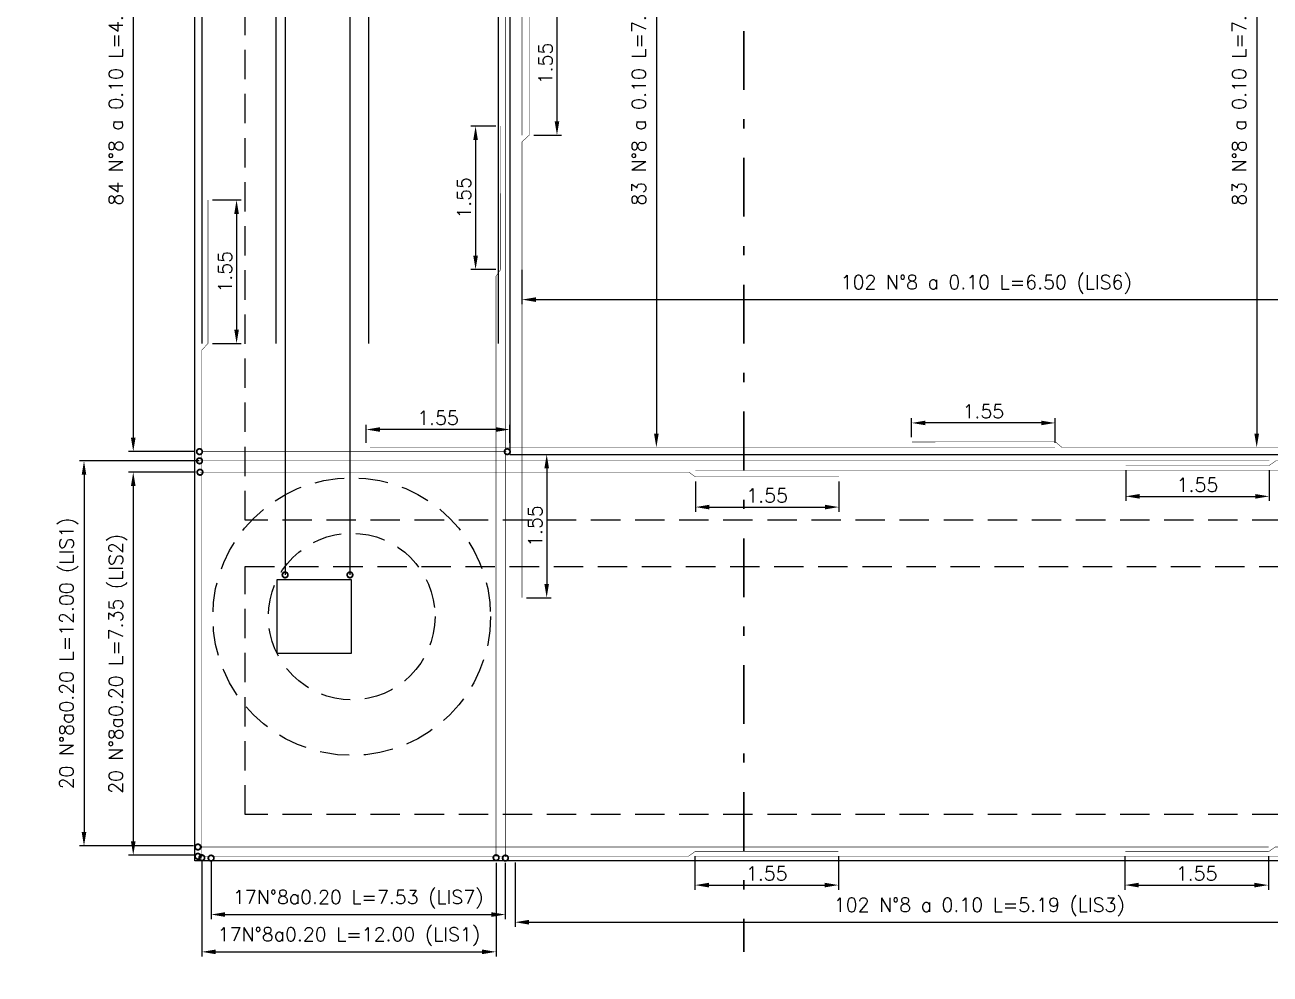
# Model space of a CAD drawing. Header units: metres. Extents: x 1080594 to 1081411, y 976871 to 977162.
# Drawn here: x 1080797.45 to 1080810.9, y 977029 to 977039.26 of the extents above; entities that cross this region are included whole.
import ezdxf

# ---------------------------------------------------------------- set-up
doc = ezdxf.new("R2010")
doc.units = ezdxf.units.M
doc.header["$LTSCALE"] = 25.4
doc.linetypes.add('DASHDOT', pattern=[1, 0.5, -0.25, 0, -0.25])
doc.linetypes.add('HIDDEN', pattern=[0.375, 0.25, -0.125])
for name, color, linetype in [('CONTRAPESO', 3, 'Continuous'), ('DIMCONTRAPESO', 1, 'Continuous'), ('PROY', 9, 'HIDDEN'), ('REF', 6, 'Continuous'), ('REF H', 6, 'Continuous')]:
    doc.layers.add(name, color=color, linetype=linetype)
doc.layers.add('COTA', color=1, linetype='Continuous', lineweight=30)
doc.layers.add('EJECONTRAPESO', color=41, linetype='DASHDOT', lineweight=30)
doc.styles.add('romans', font='romans.shx')
doc.dimstyles.new('Copy 75', dxfattribs={"dimtxt": 0.15, "dimasz": 0.15, "dimexe": 0.05, "dimexo": 0.05, "dimgap": 0.05, "dimtad": 1, "dimzin": 0, "dimdsep": 46, "dimtxsty": 'romans', "dimcen": 0.002, "dimclrd": 1, "dimclre": 1, "dimclrt": 3, "dimadec": 4, "dimazin": 0, "dimtfac": 1, "dimtofl": 0, "dimtmove": 1, "dimatfit": 3, "dimfxl": 1, "dimtolj": 1, "dimtzin": 0, "dimarcsym": 1})

# ---------------------------------------------------------------- blocks, each defined once
blk = doc.blocks.new('*D1121')
at = {"layer": 'Defpoints', "color": 0, "transparency": 16777216}
for p in [(1080804.69, 977030.328), (1080806.24, 977030.328), (1080806.24, 977029.966)]:
    blk.add_point(p, dxfattribs=at)
at = {"layer": 'DIMCONTRAPESO', "color": 1, "lineweight": -2, "transparency": 16777216}
for p, q in [((1080804.69, 977030.278), (1080804.69, 977029.916)), ((1080806.24, 977030.278), (1080806.24, 977029.916)), ((1080804.84, 977029.966), (1080806.09, 977029.966))]:
    blk.add_line(p, q, dxfattribs=at)
at = {"layer": 'DIMCONTRAPESO', "color": 1, "transparency": 16777216}
for points in [[(1080804.84, 977029.991), (1080804.84, 977029.941), (1080804.69, 977029.966)], [(1080806.09, 977029.991), (1080806.09, 977029.941), (1080806.24, 977029.966)]]:
    blk.add_solid(points, dxfattribs=at)
at = {"layer": 'DIMCONTRAPESO', "color": 3, "transparency": 16777216, "insert": (1080805.465, 977030.091), "char_height": 0.15, "attachment_point": 5, "style": 'romans'}
blk.add_mtext('\\A1;1.55', dxfattribs=at)
blk = doc.blocks.new('*D1047')
at = {"layer": 'Defpoints', "color": 0, "transparency": 16777216}
for p in [(1080809.334, 977030.328), (1080810.884, 977030.328), (1080810.884, 977029.966)]:
    blk.add_point(p, dxfattribs=at)
at = {"layer": 'DIMCONTRAPESO', "color": 1, "lineweight": -2, "transparency": 16777216}
for p, q in [((1080809.334, 977030.278), (1080809.334, 977029.916)), ((1080810.884, 977030.278), (1080810.884, 977029.916)), ((1080809.484, 977029.966), (1080810.734, 977029.966))]:
    blk.add_line(p, q, dxfattribs=at)
at = {"layer": 'DIMCONTRAPESO', "color": 1, "transparency": 16777216}
for points in [[(1080809.484, 977029.991), (1080809.484, 977029.941), (1080809.334, 977029.966)], [(1080810.734, 977029.991), (1080810.734, 977029.941), (1080810.884, 977029.966)]]:
    blk.add_solid(points, dxfattribs=at)
at = {"layer": 'DIMCONTRAPESO', "color": 3, "transparency": 16777216, "insert": (1080810.109, 977030.091), "char_height": 0.15, "attachment_point": 5, "style": 'romans'}
blk.add_mtext('\\A1;1.55', dxfattribs=at)
blk = doc.blocks.new('*D1050')
at = {"layer": 'Defpoints', "color": 0, "transparency": 16777216}
for p in [(1080802.747, 977030.259), (1080812.774, 977030.266), (1080812.774, 977029.565)]:
    blk.add_point(p, dxfattribs=at)
at = {"layer": 'DIMCONTRAPESO', "color": 1, "lineweight": -2, "transparency": 16777216}
for p, q in [((1080802.747, 977030.209), (1080802.747, 977029.515)), ((1080812.774, 977030.216), (1080812.774, 977029.515)), ((1080802.897, 977029.565), (1080812.624, 977029.565))]:
    blk.add_line(p, q, dxfattribs=at)
at = {"layer": 'DIMCONTRAPESO', "color": 1, "transparency": 16777216}
for points in [[(1080802.897, 977029.59), (1080802.897, 977029.54), (1080802.747, 977029.565)], [(1080812.624, 977029.59), (1080812.624, 977029.54), (1080812.774, 977029.565)]]:
    blk.add_solid(points, dxfattribs=at)
at = {"layer": 'DIMCONTRAPESO', "color": 3, "transparency": 16777216, "insert": (1080807.761, 977029.729), "char_height": 0.15, "attachment_point": 5, "style": 'romans'}
blk.add_mtext('\\A1;102 N°8 a 0.10 L=5.19 (LIS3) ', dxfattribs=at)
blk = doc.blocks.new('*D1051')
at = {"layer": 'Defpoints', "color": 0, "transparency": 16777216}
for p in [(1080802.821, 977036.66), (1080812.85, 977036.391), (1080812.85, 977036.29)]:
    blk.add_point(p, dxfattribs=at)
at = {"layer": 'DIMCONTRAPESO', "color": 1, "lineweight": -2, "transparency": 16777216}
for p, q in [((1080802.821, 977036.61), (1080802.821, 977036.24)), ((1080802.971, 977036.29), (1080812.7, 977036.29)), ((1080812.85, 977036.341), (1080812.85, 977036.24))]:
    blk.add_line(p, q, dxfattribs=at)
at = {"layer": 'DIMCONTRAPESO', "color": 1, "transparency": 16777216}
for points in [[(1080802.971, 977036.315), (1080802.971, 977036.265), (1080802.821, 977036.29)], [(1080812.7, 977036.315), (1080812.7, 977036.265), (1080812.85, 977036.29)]]:
    blk.add_solid(points, dxfattribs=at)
at = {"layer": 'DIMCONTRAPESO', "color": 3, "transparency": 16777216, "insert": (1080807.836, 977036.454), "char_height": 0.15, "attachment_point": 5, "style": 'romans'}
blk.add_mtext('\\A1;102 N°8 a 0.10 L=6.50 (LIS6) ', dxfattribs=at)
blk = doc.blocks.new('*D1052')
at = {"layer": 'Defpoints', "color": 0, "transparency": 16777216}
for p in [(1080799.337, 977042.978), (1080798.622, 977034.648), (1080799.338, 977034.648)]:
    blk.add_point(p, dxfattribs=at)
at = {"layer": 'DIMCONTRAPESO', "color": 1, "lineweight": -2, "transparency": 16777216}
for p, q in [((1080799.287, 977042.978), (1080798.572, 977042.978)), ((1080798.622, 977042.828), (1080798.622, 977034.798)), ((1080799.288, 977034.648), (1080798.572, 977034.648))]:
    blk.add_line(p, q, dxfattribs=at)
at = {"layer": 'DIMCONTRAPESO', "color": 1, "transparency": 16777216}
for points in [[(1080798.597, 977042.828), (1080798.647, 977042.828), (1080798.622, 977042.978)], [(1080798.597, 977034.798), (1080798.647, 977034.798), (1080798.622, 977034.648)]]:
    blk.add_solid(points, dxfattribs=at)
at = {"layer": 'DIMCONTRAPESO', "color": 3, "transparency": 16777216, "insert": (1080798.458, 977038.813), "char_height": 0.15, "attachment_point": 5, "rotation": 90, "style": 'romans'}
blk.add_mtext('\\A1;84 N°8 a 0.10 L=4.20 (LIS4) ', dxfattribs=at)
blk = doc.blocks.new('*D1053')
at = {"layer": 'Defpoints', "color": 0, "transparency": 16777216}
for p in [(1080799.385, 977034.548), (1080798.09, 977030.389), (1080799.324, 977030.389)]:
    blk.add_point(p, dxfattribs=at)
at = {"layer": 'DIMCONTRAPESO', "color": 1, "lineweight": -2, "transparency": 16777216}
for p, q in [((1080799.335, 977034.548), (1080798.04, 977034.548)), ((1080798.09, 977034.398), (1080798.09, 977030.539)), ((1080799.274, 977030.389), (1080798.04, 977030.389))]:
    blk.add_line(p, q, dxfattribs=at)
at = {"layer": 'DIMCONTRAPESO', "color": 1, "transparency": 16777216}
for points in [[(1080798.065, 977034.398), (1080798.115, 977034.398), (1080798.09, 977034.548)], [(1080798.065, 977030.539), (1080798.115, 977030.539), (1080798.09, 977030.389)]]:
    blk.add_solid(points, dxfattribs=at)
at = {"layer": 'DIMCONTRAPESO', "color": 3, "transparency": 16777216, "insert": (1080797.926, 977032.469), "char_height": 0.15, "attachment_point": 5, "rotation": 90, "style": 'romans'}
blk.add_mtext('\\A1;20 N°8a0.20 L=12.00 (LIS1) ', dxfattribs=at)
blk = doc.blocks.new('*D1054')
at = {"layer": 'Defpoints', "color": 0, "transparency": 16777216}
for p in [(1080799.343, 977034.426), (1080798.622, 977030.288), (1080799.337, 977030.288)]:
    blk.add_point(p, dxfattribs=at)
at = {"layer": 'DIMCONTRAPESO', "color": 1, "lineweight": -2, "transparency": 16777216}
for p, q in [((1080799.293, 977034.426), (1080798.572, 977034.426)), ((1080798.622, 977034.276), (1080798.622, 977030.438)), ((1080799.287, 977030.288), (1080798.572, 977030.288))]:
    blk.add_line(p, q, dxfattribs=at)
at = {"layer": 'DIMCONTRAPESO', "color": 1, "transparency": 16777216}
for points in [[(1080798.597, 977034.276), (1080798.647, 977034.276), (1080798.622, 977034.426)], [(1080798.597, 977030.438), (1080798.647, 977030.438), (1080798.622, 977030.288)]]:
    blk.add_solid(points, dxfattribs=at)
at = {"layer": 'DIMCONTRAPESO', "color": 3, "transparency": 16777216, "insert": (1080798.458, 977032.357), "char_height": 0.15, "attachment_point": 5, "rotation": 90, "style": 'romans'}
blk.add_mtext('\\A1;20 N°8a0.20 L=7.35 (LIS2) ', dxfattribs=at)
blk = doc.blocks.new('*D1060')
at = {"layer": 'Defpoints', "color": 0, "transparency": 16777216}
for p in [(1080802.744, 977034.618), (1080802.821, 977033.07), (1080803.088, 977033.07)]:
    blk.add_point(p, dxfattribs=at)
at = {"layer": 'DIMCONTRAPESO', "color": 1, "lineweight": -2, "transparency": 16777216}
for p, q in [((1080802.794, 977034.618), (1080803.138, 977034.618)), ((1080803.088, 977034.468), (1080803.088, 977033.22)), ((1080802.871, 977033.07), (1080803.138, 977033.07))]:
    blk.add_line(p, q, dxfattribs=at)
at = {"layer": 'DIMCONTRAPESO', "color": 1, "transparency": 16777216}
for points in [[(1080803.063, 977034.468), (1080803.113, 977034.468), (1080803.088, 977034.618)], [(1080803.063, 977033.22), (1080803.113, 977033.22), (1080803.088, 977033.07)]]:
    blk.add_solid(points, dxfattribs=at)
at = {"layer": 'DIMCONTRAPESO', "color": 3, "transparency": 16777216, "insert": (1080802.963, 977033.844), "char_height": 0.15, "attachment_point": 5, "rotation": 90, "style": 'romans'}
blk.add_mtext('\\A1;1.55', dxfattribs=at)
blk = doc.blocks.new('*D1065')
at = {"layer": 'COTA', "color": 1, "lineweight": -2, "transparency": 16777216}
for p, q in [((1080801.138, 977034.743), (1080801.138, 977034.937)), ((1080802.54, 977034.887), (1080801.288, 977034.887)), ((1080802.69, 977034.743), (1080802.69, 977034.937))]:
    blk.add_line(p, q, dxfattribs=at)
at = {"layer": 'COTA', "color": 1, "transparency": 16777216}
for points in [[(1080801.288, 977034.912), (1080801.288, 977034.862), (1080801.138, 977034.887)], [(1080802.54, 977034.912), (1080802.54, 977034.862), (1080802.69, 977034.887)]]:
    blk.add_solid(points, dxfattribs=at)
at = {"layer": 'Defpoints', "color": 0, "transparency": 16777216}
for p in [(1080801.138, 977034.887), (1080801.138, 977034.693), (1080802.69, 977034.693)]:
    blk.add_point(p, dxfattribs=at)
at = {"layer": 'COTA', "color": 3, "transparency": 16777216, "insert": (1080801.914, 977035.012), "char_height": 0.15, "attachment_point": 5, "style": 'romans'}
blk.add_mtext('\\A1;1.55', dxfattribs=at)
blk = doc.blocks.new('E2')
at = {"layer": 'REF', "ltscale": 0.1, "const_width": 0.005}
blk.add_lwpolyline([(1080759.636, 977034.558), (1080762.933, 977034.558)], dxfattribs=at)
at = {"layer": 'REF H', "ltscale": 0.1, "const_width": 0.06}
for points in [[(1080759.608, 977034.558, 1), (1080759.627, 977034.558, 1)], [(1080762.933, 977034.558, 1), (1080762.952, 977034.558, 1)]]:
    blk.add_lwpolyline(points, format="xyb", close=True, dxfattribs=at)
blk = doc.blocks.new('*D1067')
at = {"layer": 'COTA', "color": 1, "lineweight": -2, "transparency": 16777216}
blk.add_line((1080810.758, 977042.782), (1080810.758, 977034.843), dxfattribs=at)
at = {"layer": 'COTA', "color": 1, "transparency": 16777216}
for points in [[(1080810.733, 977042.782), (1080810.783, 977042.782), (1080810.758, 977042.932)], [(1080810.733, 977034.843), (1080810.783, 977034.843), (1080810.758, 977034.693)]]:
    blk.add_solid(points, dxfattribs=at)
at = {"layer": 'Defpoints', "color": 0, "transparency": 16777216}
for p in [(1080810.758, 977042.932), (1080810.758, 977034.693), (1080810.758, 977034.693)]:
    blk.add_point(p, dxfattribs=at)
at = {"layer": 'COTA', "color": 3, "transparency": 16777216, "insert": (1080810.594, 977038.812), "char_height": 0.15, "attachment_point": 5, "rotation": 90, "style": 'romans'}
blk.add_mtext('\\A1;83 N°8 a 0.10 L=7.45 (LIS5) ', dxfattribs=at)
blk = doc.blocks.new('*D1069')
at = {"layer": 'COTA', "color": 1, "lineweight": -2, "transparency": 16777216}
blk.add_line((1080804.273, 977042.782), (1080804.273, 977034.843), dxfattribs=at)
at = {"layer": 'COTA', "color": 1, "transparency": 16777216}
for points in [[(1080804.248, 977042.782), (1080804.298, 977042.782), (1080804.273, 977042.932)], [(1080804.248, 977034.843), (1080804.298, 977034.843), (1080804.273, 977034.693)]]:
    blk.add_solid(points, dxfattribs=at)
at = {"layer": 'Defpoints', "color": 0, "transparency": 16777216}
for p in [(1080804.273, 977042.932), (1080804.273, 977034.693), (1080804.273, 977034.693)]:
    blk.add_point(p, dxfattribs=at)
at = {"layer": 'COTA', "color": 3, "transparency": 16777216, "insert": (1080804.109, 977038.812), "char_height": 0.15, "attachment_point": 5, "rotation": 90, "style": 'romans'}
blk.add_mtext('\\A1;83 N°8 a 0.10 L=7.45 (LIS5) ', dxfattribs=at)
blk = doc.blocks.new('*D1124')
at = {"layer": 'COTA', "color": 1, "lineweight": -2, "transparency": 16777216}
for p, q in [((1080804.695, 977034.326), (1080804.695, 977033.999)), ((1080806.245, 977034.325), (1080806.245, 977033.999)), ((1080804.845, 977034.049), (1080806.095, 977034.049))]:
    blk.add_line(p, q, dxfattribs=at)
at = {"layer": 'COTA', "color": 1, "transparency": 16777216}
for points in [[(1080804.845, 977034.074), (1080804.845, 977034.024), (1080804.695, 977034.049)], [(1080806.095, 977034.074), (1080806.095, 977034.024), (1080806.245, 977034.049)]]:
    blk.add_solid(points, dxfattribs=at)
at = {"layer": 'Defpoints', "color": 0, "transparency": 16777216}
for p in [(1080804.695, 977034.376), (1080806.245, 977034.375), (1080806.245, 977034.049)]:
    blk.add_point(p, dxfattribs=at)
at = {"layer": 'COTA', "color": 3, "transparency": 16777216, "insert": (1080805.47, 977034.174), "char_height": 0.15, "attachment_point": 5, "style": 'romans'}
blk.add_mtext('\\A1;1.55', dxfattribs=at)
blk = doc.blocks.new('*D1125')
at = {"layer": 'COTA', "color": 1, "lineweight": -2, "transparency": 16777216}
for p, q in [((1080809.343, 977034.448), (1080809.343, 977034.115)), ((1080810.893, 977034.448), (1080810.893, 977034.115)), ((1080809.493, 977034.165), (1080810.743, 977034.165))]:
    blk.add_line(p, q, dxfattribs=at)
at = {"layer": 'COTA', "color": 1, "transparency": 16777216}
for points in [[(1080809.493, 977034.19), (1080809.493, 977034.14), (1080809.343, 977034.165)], [(1080810.743, 977034.19), (1080810.743, 977034.14), (1080810.893, 977034.165)]]:
    blk.add_solid(points, dxfattribs=at)
at = {"layer": 'Defpoints', "color": 0, "transparency": 16777216}
for p in [(1080809.343, 977034.498), (1080810.893, 977034.498), (1080810.893, 977034.165)]:
    blk.add_point(p, dxfattribs=at)
at = {"layer": 'COTA', "color": 3, "transparency": 16777216, "insert": (1080810.118, 977034.29), "char_height": 0.15, "attachment_point": 5, "style": 'romans'}
blk.add_mtext('\\A1;1.55', dxfattribs=at)
blk = doc.blocks.new('*D1071')
at = {"layer": 'COTA', "color": 1, "lineweight": -2, "transparency": 16777216}
for p, q in [((1080807.03, 977034.803), (1080807.03, 977035.008)), ((1080808.43, 977034.958), (1080807.18, 977034.958)), ((1080808.58, 977034.743), (1080808.58, 977035.008))]:
    blk.add_line(p, q, dxfattribs=at)
at = {"layer": 'COTA', "color": 1, "transparency": 16777216}
for points in [[(1080807.18, 977034.983), (1080807.18, 977034.933), (1080807.03, 977034.958)], [(1080808.43, 977034.983), (1080808.43, 977034.933), (1080808.58, 977034.958)]]:
    blk.add_solid(points, dxfattribs=at)
at = {"layer": 'Defpoints', "color": 0, "transparency": 16777216}
for p in [(1080807.03, 977034.958), (1080807.03, 977034.753), (1080808.58, 977034.693)]:
    blk.add_point(p, dxfattribs=at)
at = {"layer": 'COTA', "color": 3, "transparency": 16777216, "insert": (1080807.805, 977035.083), "char_height": 0.15, "attachment_point": 5, "style": 'romans'}
blk.add_mtext('\\A1;1.55', dxfattribs=at)
blk = doc.blocks.new('*D1075')
at = {"layer": 'COTA', "color": 1, "lineweight": -2, "transparency": 16777216}
for p, q in [((1080799.463, 977030.224), (1080799.463, 977029.598)), ((1080802.641, 977030.207), (1080802.641, 977029.598)), ((1080799.613, 977029.648), (1080802.491, 977029.648))]:
    blk.add_line(p, q, dxfattribs=at)
at = {"layer": 'COTA', "color": 1, "transparency": 16777216}
for points in [[(1080799.613, 977029.673), (1080799.613, 977029.623), (1080799.463, 977029.648)], [(1080802.491, 977029.673), (1080802.491, 977029.623), (1080802.641, 977029.648)]]:
    blk.add_solid(points, dxfattribs=at)
at = {"layer": 'Defpoints', "color": 0, "transparency": 16777216}
for p in [(1080799.463, 977030.274), (1080802.641, 977030.257), (1080802.641, 977029.648)]:
    blk.add_point(p, dxfattribs=at)
at = {"layer": 'COTA', "color": 3, "transparency": 16777216, "insert": (1080801.052, 977029.812), "char_height": 0.15, "attachment_point": 5, "rotation": 359.9992, "style": 'romans'}
blk.add_mtext('\\A1;17N°8a0.20 L=7.53 (LIS7) ', dxfattribs=at)
blk = doc.blocks.new('*D1076')
at = {"layer": 'COTA', "color": 1, "lineweight": -2, "transparency": 16777216}
for p, q in [((1080799.363, 977030.22), (1080799.363, 977029.195)), ((1080802.541, 977030.207), (1080802.541, 977029.195)), ((1080799.513, 977029.245), (1080802.391, 977029.245))]:
    blk.add_line(p, q, dxfattribs=at)
at = {"layer": 'COTA', "color": 1, "transparency": 16777216}
for points in [[(1080799.513, 977029.27), (1080799.513, 977029.22), (1080799.363, 977029.245)], [(1080802.391, 977029.27), (1080802.391, 977029.22), (1080802.541, 977029.245)]]:
    blk.add_solid(points, dxfattribs=at)
at = {"layer": 'Defpoints', "color": 0, "transparency": 16777216}
for p in [(1080799.363, 977030.27), (1080802.541, 977030.257), (1080802.541, 977029.245)]:
    blk.add_point(p, dxfattribs=at)
at = {"layer": 'COTA', "color": 3, "transparency": 16777216, "insert": (1080800.952, 977029.409), "char_height": 0.15, "attachment_point": 5, "rotation": 359.9992, "style": 'romans'}
blk.add_mtext('\\A1;17N°8a0.20 L=12.00 (LIS1) ', dxfattribs=at)
blk = doc.blocks.new('*D1126')
at = {"layer": 'COTA', "color": 1, "lineweight": -2, "transparency": 16777216}
for p, q in [((1080802.948, 977039.615), (1080803.249, 977039.615)), ((1080803.199, 977039.465), (1080803.199, 977038.216)), ((1080802.949, 977038.066), (1080803.249, 977038.066))]:
    blk.add_line(p, q, dxfattribs=at)
at = {"layer": 'COTA', "color": 1, "transparency": 16777216}
for points in [[(1080803.174, 977039.465), (1080803.224, 977039.465), (1080803.199, 977039.615)], [(1080803.174, 977038.216), (1080803.224, 977038.216), (1080803.199, 977038.066)]]:
    blk.add_solid(points, dxfattribs=at)
at = {"layer": 'Defpoints', "color": 0, "transparency": 16777216}
for p in [(1080802.898, 977039.615), (1080802.899, 977038.066), (1080803.199, 977038.066)]:
    blk.add_point(p, dxfattribs=at)
at = {"layer": 'COTA', "color": 3, "transparency": 16777216, "insert": (1080803.074, 977038.841), "char_height": 0.15, "attachment_point": 5, "rotation": 90, "style": 'romans'}
blk.add_mtext('\\A1;1.55', dxfattribs=at)
blk = doc.blocks.new('*D1127')
at = {"layer": 'COTA', "color": 1, "lineweight": -2, "transparency": 16777216}
for p, q in [((1080802.54, 977038.164), (1080802.27, 977038.164)), ((1080802.32, 977038.014), (1080802.32, 977036.764)), ((1080802.54, 977036.614), (1080802.27, 977036.614))]:
    blk.add_line(p, q, dxfattribs=at)
at = {"layer": 'COTA', "color": 1, "transparency": 16777216}
for points in [[(1080802.295, 977038.014), (1080802.345, 977038.014), (1080802.32, 977038.164)], [(1080802.295, 977036.764), (1080802.345, 977036.764), (1080802.32, 977036.614)]]:
    blk.add_solid(points, dxfattribs=at)
at = {"layer": 'Defpoints', "color": 0, "transparency": 16777216}
for p in [(1080802.59, 977038.164), (1080802.32, 977036.614), (1080802.59, 977036.614)]:
    blk.add_point(p, dxfattribs=at)
at = {"layer": 'COTA', "color": 3, "transparency": 16777216, "insert": (1080802.195, 977037.389), "char_height": 0.15, "attachment_point": 5, "rotation": 90, "style": 'romans'}
blk.add_mtext('\\A1;1.55', dxfattribs=at)
blk = doc.blocks.new('*D1128')
at = {"layer": 'COTA', "color": 1, "lineweight": -2, "transparency": 16777216}
for p, q in [((1080799.479, 977037.366), (1080799.788, 977037.366)), ((1080799.738, 977037.216), (1080799.738, 977035.966)), ((1080799.479, 977035.816), (1080799.788, 977035.816))]:
    blk.add_line(p, q, dxfattribs=at)
at = {"layer": 'COTA', "color": 1, "transparency": 16777216}
for points in [[(1080799.713, 977037.216), (1080799.763, 977037.216), (1080799.738, 977037.366)], [(1080799.713, 977035.966), (1080799.763, 977035.966), (1080799.738, 977035.816)]]:
    blk.add_solid(points, dxfattribs=at)
at = {"layer": 'Defpoints', "color": 0, "transparency": 16777216}
for p in [(1080799.429, 977037.366), (1080799.429, 977035.816), (1080799.738, 977035.816)]:
    blk.add_point(p, dxfattribs=at)
at = {"layer": 'COTA', "color": 3, "transparency": 16777216, "insert": (1080799.613, 977036.591), "char_height": 0.15, "attachment_point": 5, "rotation": 90, "style": 'romans'}
blk.add_mtext('\\A1;1.55', dxfattribs=at)

msp = doc.modelspace()

# ---------------------------------------------------------------- linework, layer by layer
at = {"layer": 'CONTRAPESO'}
for points in [[(1080799.287628, 977047.408851), (1080799.287628, 977047.408851), (1080816.290355, 977047.408851), (1080816.290403, 977030.227706), (1080799.287672, 977030.227706), (1080799.287628, 977047.408851)], [(1080812.888791, 977043.023198), (1080802.69039, 977043.023746), (1080802.69039, 977034.617898), (1080812.890163, 977034.617898), (1080812.888791, 977043.023198)]]:
    msp.add_lwpolyline(points, dxfattribs=at)
msp.add_lwpolyline([(1080800.175452, 977033.266549), (1080800.975452, 977033.266549), (1080800.975452, 977032.466549), (1080800.175452, 977032.466549)], close=True, dxfattribs=at)
at = {"layer": 'EJECONTRAPESO', "ltscale": 0.05}
msp.add_lwpolyline([(1080805.217544, 977048.78127), (1080805.217591, 977029.244257)], dxfattribs=at)
at = {"layer": 'PROY', "color": 252, "ltscale": 0.05}
msp.add_lwpolyline([(1080799.287628, 977047.408851), (1080816.290359, 977047.408851), (1080816.290359, 977030.226909), (1080799.287628, 977030.227909)], close=True, dxfattribs=at)
at = {"layer": 'PROY', "color": 250, "ltscale": 0.05}
msp.add_lwpolyline([(1080799.830359, 977033.907909), (1080799.830359, 977043.733757), (1080815.790359, 977043.733757), (1080815.790359, 977033.907909)], close=True, dxfattribs=at)
msp.add_lwpolyline([(1080815.790359, 977030.317455), (1080815.790359, 977030.727409), (1080799.830359, 977030.727409), (1080799.830359, 977033.407909), (1080815.790359, 977033.407909), (1080815.790359, 977030.317455)], dxfattribs=at)
for radius in [1.5, 0.9]:
    msp.add_circle((1080800.981678, 977032.866549), radius, dxfattribs=at)
at = {"layer": 'REF', "ltscale": 0.1}
for p, q in [((1080799.362698, 977047.352444), (1080799.362687, 977035.81629)), ((1080800.162698, 977047.36629), (1080800.162687, 977035.81629)), ((1080801.162698, 977047.36629), (1080801.162687, 977035.81629)), ((1080802.562698, 977047.36629), (1080802.562687, 977035.81629)), ((1080800.262393, 977044.265628), (1080800.262382, 977033.316549)), ((1080800.962695, 977044.265618), (1080800.962684, 977033.31654))]:
    msp.add_line(p, q, dxfattribs=at)
at = {"layer": 'REF', "ltscale": 0.1, "const_width": 0.005}
for points in [[(1080802.821453, 977044.57867), (1080802.821453, 977038.065873)], [(1080802.641124, 977030.269194), (1080802.641077, 977041.018384)], [(1080802.898416, 977039.615459), (1080802.898758, 977038.065679), (1080802.82086, 977037.994775), (1080802.821347, 977033.069923)], [(1080802.590057, 977038.163602), (1080802.590398, 977036.613822), (1080802.540507, 977036.542918), (1080802.541127, 977030.277909)], [(1080799.429143, 977037.365752), (1080799.429484, 977035.815972), (1080799.362105, 977035.745068), (1080799.362725, 977029.480059)], [(1080801.18039, 977034.692678), (1080808.579687, 977034.692678)], [(1080807.034753, 977034.752726), (1080808.584621, 977034.752971), (1080808.655514, 977034.692678), (1080814.438984, 977034.692678)], [(1080799.342603, 977034.548385), (1080810.892606, 977034.548101)], [(1080809.34272, 977034.497771), (1080810.892588, 977034.498016), (1080810.963481, 977034.547922), (1080816.253939, 977034.547922)], [(1080806.245214, 977034.375446), (1080804.695345, 977034.375691), (1080804.624453, 977034.425597), (1080799.3426, 977034.425597)], [(1080816.25542, 977034.443754), (1080804.695327, 977034.443471)], [(1080799.337675, 977030.377989), (1080810.887679, 977030.377706)], [(1080809.337792, 977030.327555), (1080810.887661, 977030.3278), (1080810.958553, 977030.377706), (1080816.240406, 977030.377706)], [(1080806.240286, 977030.327555), (1080804.690418, 977030.3278), (1080804.619525, 977030.277706), (1080799.337672, 977030.277706)], [(1080816.26301, 977030.277989), (1080804.6904, 977030.277706)]]:
    msp.add_lwpolyline(points, dxfattribs=at)
at = {"layer": 'REF H', "ltscale": 0.1, "const_width": 0.06}
for points in [[(1080799.327752, 977034.548385, 1), (1080799.346802, 977034.548385, 1)], [(1080799.333075, 977034.425597, 1), (1080799.352125, 977034.425597, 1)], [(1080800.252857, 977033.316549, 1), (1080800.271907, 977033.316549, 1)], [(1080800.953159, 977033.316549, 1), (1080800.972209, 977033.316549, 1)], [(1080799.311726, 977030.377539, 1), (1080799.330776, 977030.377539, 1)], [(1080799.310617, 977030.276933, 1), (1080799.329667, 977030.276933, 1)], [(1080799.353199, 977030.261392, 1), (1080799.372249, 977030.261392, 1)], [(1080799.453209, 977030.257512, -1), (1080799.472259, 977030.257512, -1)], [(1080802.532058, 977030.261392, 1), (1080802.551108, 977030.261392, 1)], [(1080802.632446, 977030.257512, -1), (1080802.651496, 977030.257512, -1)]]:
    msp.add_lwpolyline(points, format="xyb", close=True, dxfattribs=at)

# ---------------------------------------------------------------- block references
at = {"layer": 'COTA', "color": 2}
msp.add_blockref('E2', (39.719992, 0.089752), dxfattribs=at)

# ---------------------------------------------------------------- dimensions: what is measured, and where the dimension line sits
for base, p1, p2, angle, text, picture, middle in [((1080804.273276, 977034.692678), (1080804.273276, 977042.932199), (1080804.273276, 977034.692678), 90, '83 N°8 a 0.10 L=7.45 (LIS5) ', '*D1069', (1080804.10899, 977038.812438)), ((1080810.758045, 977034.692678), (1080810.758045, 977042.932199), (1080810.758045, 977034.692678), 90, '83 N°8 a 0.10 L=7.45 (LIS5) ', '*D1067', (1080810.593759, 977038.812438)), ((1080802.640967, 977029.647537), (1080799.462559, 977030.274118), (1080802.640976, 977030.257421), 359.9992122, '17N°8a0.20 L=7.53 (LIS7) ', '*D1075', (1080801.051761, 977029.811844))]:
    dim = msp.add_linear_dim(base=base, p1=p1, p2=p2, angle=angle, text=text, dimstyle='Copy 75', dxfattribs=at)
    dim.commit()
    dim.dimension.update_dxf_attribs({"geometry": picture, "text_midpoint": middle})
for base, p1, p2, picture, middle in [((1080803.198573, 977038.065679), (1080802.898416, 977039.615459), (1080802.898758, 977038.065679), '*D1126', (1080803.073573, 977038.840569)), ((1080802.319887, 977036.613822), (1080802.590057, 977038.163602), (1080802.590398, 977036.613822), '*D1127', (1080802.194887, 977037.388712)), ((1080799.738108, 977035.815972), (1080799.429143, 977037.365752), (1080799.429484, 977035.815972), '*D1128', (1080799.613108, 977036.590862))]:
    dim = msp.add_linear_dim(base=base, p1=p1, p2=p2, angle=90, dimstyle='Copy 75', dxfattribs=at)
    dim.commit()
    dim.dimension.update_dxf_attribs({"geometry": picture, "text_midpoint": middle})
for base, p1, p2, picture, middle in [((1080801.137573, 977034.887144), (1080802.69039, 977034.692678), (1080801.137573, 977034.692678), '*D1065', (1080801.913982, 977035.012144)), ((1080807.029732, 977034.958343), (1080808.579687, 977034.692678), (1080807.029732, 977034.752725), '*D1071', (1080807.80471, 977035.083343)), ((1080810.892588, 977034.164713), (1080809.34272, 977034.497771), (1080810.892588, 977034.498016), '*D1125', (1080810.117654, 977034.289713)), ((1080806.245214, 977034.048631), (1080804.695345, 977034.375691), (1080806.245214, 977034.375446), '*D1124', (1080805.47028, 977034.173631))]:
    dim = msp.add_linear_dim(base=base, p1=p1, p2=p2, dimstyle='Copy 75', dxfattribs=at)
    dim.commit()
    dim.dimension.update_dxf_attribs({"geometry": picture, "text_midpoint": middle})
dim = msp.add_linear_dim(base=(1080802.540972, 977029.245006), p1=(1080799.362569, 977030.270239), p2=(1080802.540985, 977030.256662), angle=359.9992122, text='17N°8a0.20 L=12.00 (LIS1) ', dimstyle='Copy 75', dxfattribs=at)
dim.commit()
dim.dimension.update_dxf_attribs({"geometry": '*D1076', "text_midpoint": (1080800.951763, 977029.245028), "dimtype": 160})
at = {"layer": 'DIMCONTRAPESO', "color": 2}
dim = msp.add_linear_dim(base=(1080798.622368, 977034.648259), p1=(1080799.337293, 977042.978299), p2=(1080799.337628, 977034.648259), angle=90, text='84 N°8 a 0.10 L=4.20 (LIS4) ', dimstyle='Copy 75', dxfattribs=at)
dim.commit()
dim.dimension.update_dxf_attribs({"geometry": '*D1052', "text_midpoint": (1080798.458082, 977038.813279)})
for base, p1, p2, text, picture, middle in [((1080812.849742, 977036.290188), (1080802.82129, 977036.659974), (1080812.849742, 977036.391389), '102 N°8 a 0.10 L=6.50 (LIS6) ', '*D1051', (1080807.835516, 977036.454474)), ((1080812.774328, 977029.565136), (1080802.747469, 977030.259046), (1080812.774328, 977030.266125), '102 N°8 a 0.10 L=5.19 (LIS3) ', '*D1050', (1080807.760898, 977029.729421))]:
    dim = msp.add_linear_dim(base=base, p1=p1, p2=p2, text=text, dimstyle='Copy 75', dxfattribs=at)
    dim.commit()
    dim.dimension.update_dxf_attribs({"geometry": picture, "text_midpoint": middle})
for base, p1, p2, text, picture, middle in [((1080798.090034, 977030.388644), (1080799.384861, 977034.548384), (1080799.323581, 977030.388644), '20 N°8a0.20 L=12.00 (LIS1) ', '*D1053', (1080798.090034, 977032.468514)), ((1080798.622175, 977030.288361), (1080799.3426, 977034.425597), (1080799.337321, 977030.288361), '20 N°8a0.20 L=7.35 (LIS2) ', '*D1054', (1080798.622175, 977032.356979))]:
    dim = msp.add_linear_dim(base=base, p1=p1, p2=p2, angle=90, text=text, dimstyle='Copy 75', dxfattribs=at)
    dim.commit()
    dim.dimension.update_dxf_attribs({"geometry": picture, "text_midpoint": middle, "dimtype": 160})
dim = msp.add_linear_dim(base=(1080803.087939, 977033.069923), p1=(1080802.743816, 977034.617817), p2=(1080802.821347, 977033.069923), angle=270, dimstyle='Copy 75', dxfattribs=at)
dim.commit()
dim.dimension.update_dxf_attribs({"geometry": '*D1060', "text_midpoint": (1080802.962939, 977033.84387)})
for base, p1, p2, picture, middle in [((1080806.240286, 977029.966334), (1080804.690418, 977030.3278), (1080806.240286, 977030.327555), '*D1121', (1080805.465352, 977030.091334)), ((1080810.883686, 977029.966334), (1080809.333818, 977030.3278), (1080810.883686, 977030.327555), '*D1047', (1080810.108752, 977030.091334))]:
    dim = msp.add_linear_dim(base=base, p1=p1, p2=p2, dimstyle='Copy 75', dxfattribs=at)
    dim.commit()
    dim.dimension.update_dxf_attribs({"geometry": picture, "text_midpoint": middle})

doc.saveas('drawing.dxf')
